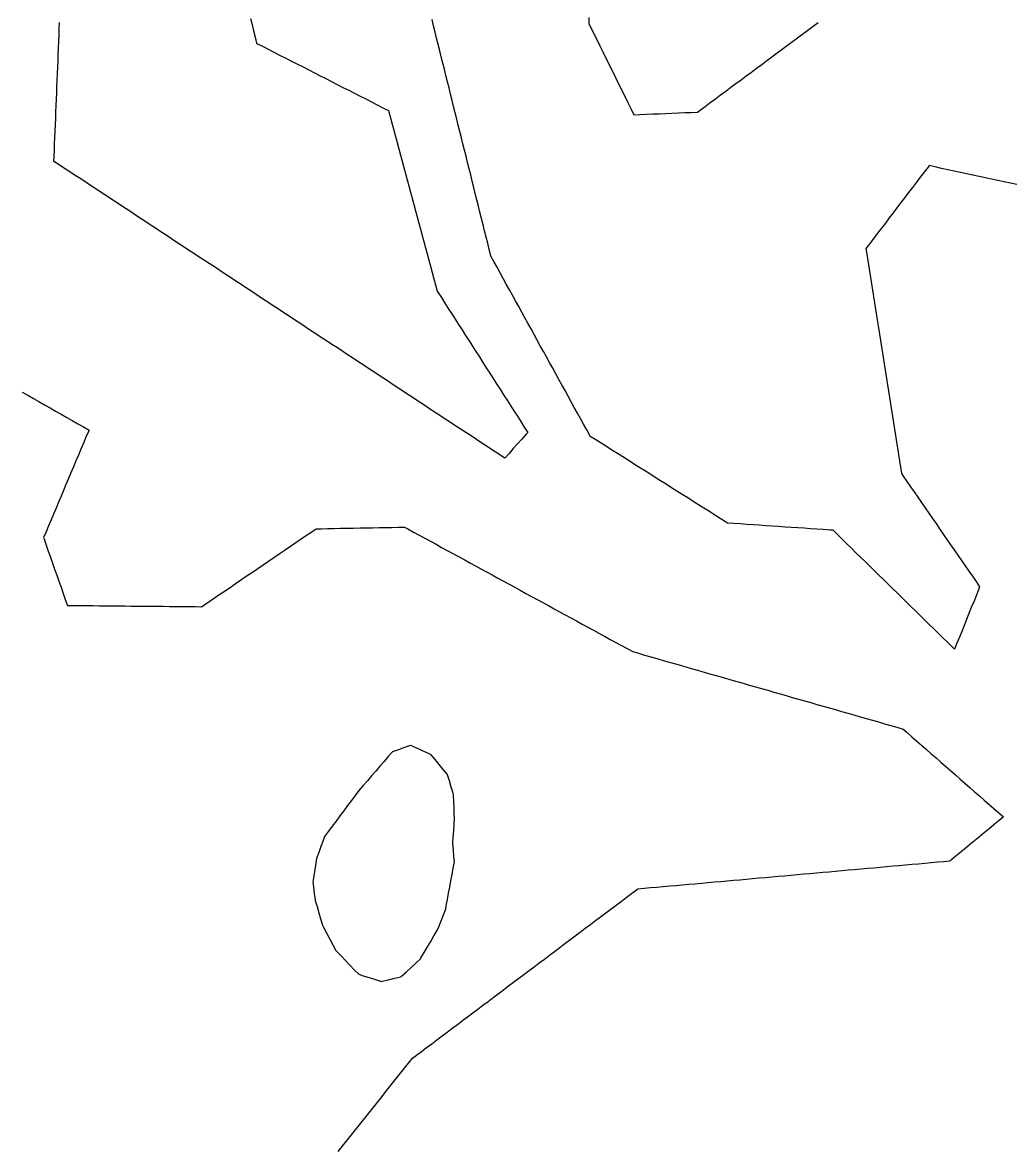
# Model space of a CAD drawing. Header units: millimetres. Extents: x 230 to 3347, y 514 to 5196.
# Drawn here: x 726.5 to 881.3, y 1806.6 to 1982.7 of the extents above; entities that cross this region are included whole.
import ezdxf

# ---------------------------------------------------------------- set-up
doc = ezdxf.new("R2010")
doc.units = ezdxf.units.MM
for name, color, linetype in [('ALL_ISLANDS', 7, 'Continuous'), ('OUTLINE_ISLAND_01', 7, 'Continuous'), ('OUTLINE_ISLAND_20', 7, 'Continuous')]:
    doc.layers.add(name, color=color, linetype=linetype)

msp = doc.modelspace()

# ---------------------------------------------------------------- linework, layer by layer
at = {"layer": 'ALL_ISLANDS'}
for points in [[(762.1201, 1983.3761), (762.3531, 1982.4037), (762.5862, 1981.4312), (762.8193, 1980.4588), (763.0524, 1979.4863), (763.1936, 1979.4143), (764.0844, 1978.9599), (764.9752, 1978.5054), (765.866, 1978.051), (766.7568, 1977.5966), (767.6476, 1977.1422), (768.5384, 1976.6878), (769.4292, 1976.2334), (770.32, 1975.7789), (771.2107, 1975.3245), (772.1015, 1974.8701), (772.9923, 1974.4157), (773.8831, 1973.9613), (774.7739, 1973.5069), (775.6647, 1973.0524), (776.5555, 1972.598), (777.4463, 1972.1436), (778.3371, 1971.6892), (779.2279, 1971.2348), (780.1186, 1970.7804), (781.0094, 1970.3259), (781.9002, 1969.8715), (782.791, 1969.4171), (783.6818, 1968.9627), (783.7285, 1968.7892), (783.9884, 1967.8236), (784.2483, 1966.8579), (784.5082, 1965.8923), (784.7681, 1964.9266), (785.0279, 1963.961), (785.2878, 1962.9954), (785.5477, 1962.0297), (785.8076, 1961.0641), (786.0675, 1960.0984), (786.3274, 1959.1328), (786.5873, 1958.1672), (786.8472, 1957.2015), (787.107, 1956.2359), (787.3669, 1955.2703), (787.6268, 1954.3046), (787.8867, 1953.339), (788.1466, 1952.3733), (788.4065, 1951.4077), (788.6664, 1950.4421), (788.9263, 1949.4764), (789.1861, 1948.5108), (789.446, 1947.5451), (789.7059, 1946.5795), (789.9658, 1945.6139), (790.2257, 1944.6482), (790.4856, 1943.6826), (790.7455, 1942.7169), (791.0054, 1941.7513), (791.2652, 1940.7857), (791.3855, 1940.598), (791.9252, 1939.7562), (792.4649, 1938.9143), (793.0046, 1938.0724), (793.5443, 1937.2306), (794.084, 1936.3887), (794.6237, 1935.5469), (795.1634, 1934.705), (795.703, 1933.8631), (796.2427, 1933.0213), (796.7824, 1932.1794), (797.3221, 1931.3375), (797.8618, 1930.4957), (798.4015, 1929.6538), (798.9412, 1928.8119), (799.4809, 1927.9701), (800.0206, 1927.1282), (800.5602, 1926.2863), (801.0999, 1925.4445), (801.6396, 1924.6026), (802.1793, 1923.7608), (802.719, 1922.9189), (803.2587, 1922.077), (803.7984, 1921.2352), (804.3381, 1920.3933), (804.8778, 1919.5514), (805.4174, 1918.7096), (805.1556, 1918.4153), (804.491, 1917.6681), (803.8263, 1916.921), (803.1617, 1916.1738), (802.497, 1915.4267), (801.8323, 1914.6795), (801.5688, 1914.853), (800.7336, 1915.4029), (799.8983, 1915.9527), (799.0631, 1916.5026), (798.2278, 1917.0524), (797.3926, 1917.6023), (796.5573, 1918.1521), (795.722, 1918.702), (794.8868, 1919.2519), (794.0515, 1919.8017), (793.2163, 1920.3516), (792.381, 1920.9014), (791.5457, 1921.4513), (790.7105, 1922.0011), (789.8752, 1922.551), (789.04, 1923.1009), (788.2047, 1923.6507), (787.3694, 1924.2006), (786.5342, 1924.7504), (785.6989, 1925.3003), (784.8637, 1925.8501), (784.0284, 1926.4), (783.1931, 1926.9499), (782.3579, 1927.4997), (781.5226, 1928.0496), (780.6874, 1928.5994), (779.8521, 1929.1493), (779.0169, 1929.6991), (778.1816, 1930.249), (777.3463, 1930.7988), (776.5111, 1931.3487), (775.6758, 1931.8986), (774.8406, 1932.4484), (774.0053, 1932.9983), (773.17, 1933.5481), (772.3348, 1934.098), (771.4995, 1934.6478), (770.6643, 1935.1977), (769.829, 1935.7476), (768.9937, 1936.2974), (768.1585, 1936.8473), (767.3232, 1937.3971), (766.488, 1937.947), (765.6527, 1938.4968), (764.8175, 1939.0467), (763.9822, 1939.5966), (763.1469, 1940.1464), (762.3117, 1940.6963), (761.4764, 1941.2461), (760.6412, 1941.796), (759.8059, 1942.3458), (758.9706, 1942.8957), (758.1354, 1943.4456), (757.3001, 1943.9954), (756.4649, 1944.5453), (755.6296, 1945.0951), (754.7943, 1945.645), (753.9591, 1946.1948), (753.1238, 1946.7447), (752.2886, 1947.2946), (751.4533, 1947.8444), (750.6181, 1948.3943), (749.7828, 1948.9441), (748.9475, 1949.494), (748.1123, 1950.0438), (747.277, 1950.5937), (746.4418, 1951.1436), (745.6065, 1951.6934), (744.7712, 1952.2433), (743.936, 1952.7931), (743.1007, 1953.343), (742.2655, 1953.8928), (741.4302, 1954.4427), (740.5949, 1954.9926), (739.7597, 1955.5424), (738.9244, 1956.0923), (738.0892, 1956.6421), (737.2539, 1957.192), (736.4187, 1957.7418), (735.5834, 1958.2917), (734.7481, 1958.8415), (733.9129, 1959.3914), (733.0776, 1959.9413), (732.2424, 1960.4911), (731.4071, 1961.041), (731.4361, 1961.7524), (731.4767, 1962.7515), (731.5174, 1963.7507), (731.558, 1964.7499), (731.5987, 1965.7491), (731.6394, 1966.7482), (731.68, 1967.7474), (731.7207, 1968.7466), (731.7614, 1969.7458), (731.802, 1970.7449), (731.8427, 1971.7441), (731.8834, 1972.7433), (731.924, 1973.7425), (731.9647, 1974.7416), (732.0054, 1975.7408), (732.046, 1976.74), (732.0867, 1977.7391), (732.1274, 1978.7383), (732.168, 1979.7375), (732.2087, 1980.7367), (732.2494, 1981.7358), (732.29, 1982.735)], [(814.9759, 1983.5154), (814.9819, 1982.5155), (815.3578, 1981.7555), (815.8012, 1980.8592), (816.2447, 1979.9629), (816.6881, 1979.0666), (817.1315, 1978.1703), (817.5749, 1977.274), (818.0184, 1976.3777), (818.4618, 1975.4814), (818.9052, 1974.5851), (819.3487, 1973.6888), (819.7921, 1972.7925), (820.2355, 1971.8961), (820.679, 1970.9998), (821.1224, 1970.1035), (821.5658, 1969.2072), (822.0092, 1968.3109), (822.9448, 1968.351), (823.9439, 1968.3937), (824.943, 1968.4365), (825.9421, 1968.4793), (826.9412, 1968.522), (827.9403, 1968.5648), (828.9393, 1968.6076), (829.9384, 1968.6504), (830.9375, 1968.6931), (831.9366, 1968.7359), (832.3256, 1969.0249), (833.1283, 1969.6214), (833.9309, 1970.2178), (834.7336, 1970.8142), (835.5363, 1971.4106), (836.3389, 1972.0071), (837.1416, 1972.6035), (837.9443, 1973.1999), (838.747, 1973.7963), (839.5496, 1974.3928), (840.3523, 1974.9892), (841.155, 1975.5856), (841.9576, 1976.182), (842.7603, 1976.7785), (843.563, 1977.3749), (844.3656, 1977.9713), (845.1683, 1978.5677), (845.971, 1979.1642), (846.7737, 1979.7606), (847.5763, 1980.357), (848.379, 1980.9534), (849.1817, 1981.5499), (849.9843, 1982.1463), (850.787, 1982.7427)], [(881.7872, 1957.4132), (880.8098, 1957.6246), (879.8324, 1957.836), (878.8551, 1958.0474), (877.8777, 1958.2589), (876.9003, 1958.4703), (875.9229, 1958.6817), (874.9455, 1958.8931), (873.9681, 1959.1045), (872.9907, 1959.3159), (872.0133, 1959.5273), (871.0359, 1959.7387), (870.0585, 1959.9501), (869.0811, 1960.1615), (868.1037, 1960.3729), (867.9408, 1960.1592), (867.3347, 1959.3637), (866.7287, 1958.5683), (866.1226, 1957.7729), (865.5165, 1956.9775), (864.9105, 1956.1821), (864.3044, 1955.3867), (863.6983, 1954.5913), (863.0923, 1953.7959), (862.4862, 1953.0004), (861.8801, 1952.205), (861.2741, 1951.4096), (860.668, 1950.6142), (860.0619, 1949.8188), (859.4559, 1949.0234), (858.8498, 1948.228), (858.2437, 1947.4325), (858.3324, 1946.8702), (858.4882, 1945.8824), (858.644, 1944.8946), (858.7999, 1943.9068), (858.9557, 1942.919), (859.1115, 1941.9312), (859.2673, 1940.9434), (859.4231, 1939.9556), (859.5789, 1938.9679), (859.7347, 1937.9801), (859.8905, 1936.9923), (860.0463, 1936.0045), (860.2021, 1935.0167), (860.3579, 1934.0289), (860.5138, 1933.0411), (860.6696, 1932.0533), (860.8254, 1931.0656), (860.9812, 1930.0778), (861.137, 1929.09), (861.2928, 1928.1022), (861.4486, 1927.1144), (861.6044, 1926.1266), (861.7602, 1925.1388), (861.916, 1924.151), (862.0718, 1923.1633), (862.2277, 1922.1755), (862.3835, 1921.1877), (862.5393, 1920.1999), (862.6951, 1919.2121), (862.8509, 1918.2243), (863.0067, 1917.2365), (863.1625, 1916.2488), (863.3183, 1915.261), (863.4741, 1914.2732), (863.6299, 1913.2854), (863.7857, 1912.2976), (864.0772, 1911.8754), (864.6452, 1911.0524), (865.2133, 1910.2294), (865.7813, 1909.4064), (866.3494, 1908.5834), (866.9174, 1907.7605), (867.4855, 1906.9375), (868.0536, 1906.1145), (868.6216, 1905.2915), (869.1897, 1904.4685), (869.7577, 1903.6455), (870.3258, 1902.8225), (870.8938, 1901.9995), (871.4619, 1901.1765), (872.03, 1900.3536), (872.598, 1899.5306), (873.1661, 1898.7076), (873.7341, 1897.8846), (874.3022, 1897.0616), (874.8702, 1896.2386), (875.4383, 1895.4156), (876.0064, 1894.5926), (875.8204, 1894.1302), (875.4475, 1893.2023), (875.0745, 1892.2745), (874.7015, 1891.3467), (874.3285, 1890.4188), (873.9555, 1889.491), (873.5825, 1888.5632), (873.2095, 1887.6353), (872.8365, 1886.7075), (872.4635, 1885.7797), (872.0905, 1884.8518), (871.6948, 1885.2391), (870.9801, 1885.9385), (870.2654, 1886.638), (869.5507, 1887.3374), (868.836, 1888.0368), (868.1213, 1888.7362), (867.4066, 1889.4357), (866.6919, 1890.1351), (865.9772, 1890.8345), (865.2625, 1891.534), (864.5478, 1892.2334), (863.8331, 1892.9328), (863.1184, 1893.6323), (862.4037, 1894.3317), (861.689, 1895.0311), (860.9743, 1895.7306), (860.2596, 1896.43), (859.5449, 1897.1294), (858.8302, 1897.8289), (858.1155, 1898.5283), (857.4008, 1899.2277), (856.6861, 1899.9272), (855.9714, 1900.6266), (855.2567, 1901.326), (854.542, 1902.0255), (853.8273, 1902.7249), (853.1126, 1903.4243), (852.5854, 1903.4603), (851.5877, 1903.5284), (850.59, 1903.5965), (849.5924, 1903.6646), (848.5947, 1903.7327), (847.597, 1903.8009), (846.5993, 1903.869), (845.6016, 1903.9371), (844.604, 1904.0052), (843.6063, 1904.0733), (842.6086, 1904.1414), (841.6109, 1904.2095), (840.6132, 1904.2776), (839.6156, 1904.3457), (838.6179, 1904.4138), (837.6202, 1904.4819), (836.6225, 1904.55), (836.3225, 1904.7395), (835.477, 1905.2735), (834.6316, 1905.8075), (833.7861, 1906.3415), (832.9406, 1906.8754), (832.0951, 1907.4094), (831.2496, 1907.9434), (830.4041, 1908.4774), (829.5586, 1909.0114), (828.7131, 1909.5454), (827.8676, 1910.0794), (827.0221, 1910.6134), (826.1766, 1911.1474), (825.3311, 1911.6813), (824.4857, 1912.2153), (823.6402, 1912.7493), (822.7947, 1913.2833), (821.9492, 1913.8173), (821.1037, 1914.3513), (820.2582, 1914.8853), (819.4127, 1915.4193), (818.5672, 1915.9533), (817.7217, 1916.4872), (816.8762, 1917.0212), (816.0307, 1917.5552), (815.1852, 1918.0892), (815.1058, 1918.2333), (814.6229, 1919.109), (814.14, 1919.9847), (813.6572, 1920.8604), (813.1743, 1921.7361), (812.6914, 1922.6118), (812.2085, 1923.4875), (811.7257, 1924.3632), (811.2428, 1925.2389), (810.7599, 1926.1146), (810.2771, 1926.9902), (809.7942, 1927.8659), (809.3113, 1928.7416), (808.8285, 1929.6173), (808.3456, 1930.493), (807.8627, 1931.3687), (807.3798, 1932.2444), (806.897, 1933.1201), (806.4141, 1933.9958), (805.9312, 1934.8715), (805.4484, 1935.7472), (804.9655, 1936.6229), (804.4826, 1937.4985), (803.9997, 1938.3742), (803.5169, 1939.2499), (803.034, 1940.1256), (802.5511, 1941.0013), (802.0683, 1941.877), (801.5854, 1942.7527), (801.1025, 1943.6284), (800.6196, 1944.5041), (800.1368, 1945.3798), (799.6539, 1946.2555), (799.6426, 1946.3011), (799.401, 1947.2715), (799.1594, 1948.2418), (798.9179, 1949.2122), (798.6763, 1950.1826), (798.4348, 1951.153), (798.1932, 1952.1234), (797.9516, 1953.0938), (797.7101, 1954.0642), (797.4685, 1955.0345), (797.227, 1956.0049), (796.9854, 1956.9753), (796.7439, 1957.9457), (796.5023, 1958.9161), (796.2607, 1959.8865), (796.0192, 1960.8569), (795.7776, 1961.8272), (795.5361, 1962.7976), (795.2945, 1963.768), (795.0529, 1964.7384), (794.8114, 1965.7088), (794.5698, 1966.6792), (794.3283, 1967.6496), (794.0867, 1968.62), (793.8452, 1969.5903), (793.6036, 1970.5607), (793.362, 1971.5311), (793.1205, 1972.5015), (792.8789, 1973.4719), (792.6374, 1974.4423), (792.3958, 1975.4127), (792.1542, 1976.383), (791.9127, 1977.3534), (791.6711, 1978.3238), (791.4296, 1979.2942), (791.188, 1980.2646), (790.9465, 1981.235), (790.7049, 1982.2054), (790.4633, 1983.1757)], [(726.4555, 1925.0161), (727.3246, 1924.5215), (728.1938, 1924.027), (729.0629, 1923.5324), (729.9321, 1923.0378), (730.8012, 1922.5433), (731.6703, 1922.0487), (732.5395, 1921.5541), (733.4086, 1921.0595), (734.2777, 1920.565), (735.1469, 1920.0704), (736.016, 1919.5758), (736.8852, 1919.0813), (736.7934, 1918.8641), (736.4042, 1917.9429), (736.015, 1917.0217), (735.6258, 1916.1006), (735.2366, 1915.1794), (734.8474, 1914.2583), (734.4583, 1913.3371), (734.0691, 1912.416), (733.6799, 1911.4948), (733.2907, 1910.5736), (732.9015, 1909.6525), (732.5123, 1908.7313), (732.1231, 1907.8102), (731.7339, 1906.889), (731.3448, 1905.9678), (730.9556, 1905.0467), (730.5664, 1904.1255), (730.1772, 1903.2044), (729.788, 1902.2832), (729.8629, 1902.0698), (730.1942, 1901.1263), (730.5255, 1900.1827), (730.8569, 1899.2392), (731.1882, 1898.2957), (731.5195, 1897.3522), (731.8508, 1896.4086), (732.1821, 1895.4651), (732.5134, 1894.5216), (732.8447, 1893.5781), (733.176, 1892.6345), (733.5073, 1891.691), (734.4747, 1891.682), (735.4747, 1891.6727), (736.4746, 1891.6634), (737.4746, 1891.6541), (738.4745, 1891.6448), (739.4745, 1891.6355), (740.4744, 1891.6262), (741.4744, 1891.6169), (742.4744, 1891.6076), (743.4743, 1891.5983), (744.4743, 1891.589), (745.4742, 1891.5797), (746.4742, 1891.5704), (747.4741, 1891.5611), (748.4741, 1891.5518), (749.4741, 1891.5425), (750.474, 1891.5332), (751.474, 1891.5239), (752.4739, 1891.5146), (753.4739, 1891.5053), (754.4738, 1891.496), (754.9895, 1891.8469), (755.8162, 1892.4095), (756.6429, 1892.9721), (757.4697, 1893.5347), (758.2964, 1894.0973), (759.1231, 1894.6599), (759.9499, 1895.2225), (760.7766, 1895.7851), (761.6033, 1896.3477), (762.43, 1896.9103), (763.2568, 1897.4729), (764.0835, 1898.0355), (764.9102, 1898.5981), (765.7369, 1899.1607), (766.5637, 1899.7233), (767.3904, 1900.2859), (768.2171, 1900.8485), (769.0439, 1901.4111), (769.8706, 1901.9737), (770.6973, 1902.5363), (771.524, 1903.0989), (772.3508, 1903.6615), (773.1861, 1903.6768), (774.1859, 1903.6951), (775.1857, 1903.7134), (776.1856, 1903.7317), (777.1854, 1903.75), (778.1852, 1903.7683), (779.1851, 1903.7866), (780.1849, 1903.8048), (781.1847, 1903.8231), (782.1846, 1903.8414), (783.1844, 1903.8597), (784.1842, 1903.878), (785.1841, 1903.8963), (786.1839, 1903.9146), (786.6998, 1903.633), (787.5775, 1903.154), (788.4553, 1902.6749), (789.3331, 1902.1958), (790.2108, 1901.7167), (791.0886, 1901.2376), (791.9664, 1900.7586), (792.8442, 1900.2795), (793.7219, 1899.8004), (794.5997, 1899.3213), (795.4775, 1898.8422), (796.3552, 1898.3632), (797.233, 1897.8841), (798.1108, 1897.405), (798.9886, 1896.9259), (799.8663, 1896.4468), (800.7441, 1895.9678), (801.6219, 1895.4887), (802.4996, 1895.0096), (803.3774, 1894.5305), (804.2552, 1894.0514), (805.133, 1893.5724), (806.0107, 1893.0933), (806.8885, 1892.6142), (807.7663, 1892.1351), (808.644, 1891.656), (809.5218, 1891.177), (810.3996, 1890.6979), (811.2774, 1890.2188), (812.1551, 1889.7397), (813.0329, 1889.2606), (813.9107, 1888.7816), (814.7884, 1888.3025), (815.6662, 1887.8234), (816.544, 1887.3443), (817.4218, 1886.8653), (818.2995, 1886.3862), (819.1773, 1885.9071), (820.0551, 1885.428), (820.9328, 1884.9489), (821.8106, 1884.4699), (822.7075, 1884.2133), (823.669, 1883.9382), (824.6304, 1883.6632), (825.5918, 1883.3881), (826.5533, 1883.1131), (827.5147, 1882.8381), (828.4761, 1882.563), (829.4376, 1882.288), (830.399, 1882.0129), (831.3604, 1881.7379), (832.3219, 1881.4629), (833.2833, 1881.1878), (834.2447, 1880.9128), (835.2062, 1880.6377), (836.1676, 1880.3627), (837.129, 1880.0877), (838.0905, 1879.8126), (839.0519, 1879.5376), (840.0133, 1879.2625), (840.9748, 1878.9875), (841.9362, 1878.7124), (842.8976, 1878.4374), (843.8591, 1878.1624), (844.8205, 1877.8873), (845.7819, 1877.6123), (846.7434, 1877.3372), (847.7048, 1877.0622), (848.6662, 1876.7872), (849.6277, 1876.5121), (850.5891, 1876.2371), (851.5505, 1875.962), (852.512, 1875.687), (853.4734, 1875.412), (854.4348, 1875.1369), (855.3963, 1874.8619), (856.3577, 1874.5868), (857.3191, 1874.3118), (858.2805, 1874.0368), (859.242, 1873.7617), (860.2034, 1873.4867), (861.1648, 1873.2116), (862.1263, 1872.9366), (863.0877, 1872.6615), (864.0491, 1872.3865), (864.6852, 1871.8292), (865.4374, 1871.1703), (866.1895, 1870.5113), (866.9417, 1869.8523), (867.6938, 1869.1933), (868.446, 1868.5343), (869.1982, 1867.8753), (869.9503, 1867.2164), (870.7025, 1866.5574), (871.4546, 1865.8984), (872.2068, 1865.2394), (872.9589, 1864.5804), (873.7111, 1863.9214), (874.4633, 1863.2625), (875.2154, 1862.6035), (875.9676, 1861.9445), (876.7197, 1861.2855), (877.4719, 1860.6265), (878.2241, 1859.9676), (878.9762, 1859.3086), (879.7284, 1858.6496), (879.0484, 1858.0908), (878.2759, 1857.4559), (877.5033, 1856.821), (876.7307, 1856.1861), (875.9581, 1855.5512), (875.1855, 1854.9162), (874.4129, 1854.2813), (873.6404, 1853.6464), (872.8678, 1853.0115), (872.0952, 1852.3766), (871.3226, 1851.7417), (870.4174, 1851.6607), (869.4213, 1851.5715), (868.4253, 1851.4824), (867.4293, 1851.3933), (866.4333, 1851.3042), (865.4373, 1851.2151), (864.4412, 1851.1259), (863.4452, 1851.0368), (862.4492, 1850.9477), (861.4532, 1850.8586), (860.4572, 1850.7695), (859.4611, 1850.6803), (858.4651, 1850.5912), (857.4691, 1850.5021), (856.4731, 1850.413), (855.4771, 1850.3239), (854.481, 1850.2347), (853.485, 1850.1456), (852.489, 1850.0565), (851.493, 1849.9674), (850.4969, 1849.8782), (849.5009, 1849.7891), (848.5049, 1849.7), (847.5089, 1849.6109), (846.5129, 1849.5218), (845.5168, 1849.4326), (844.5208, 1849.3435), (843.5248, 1849.2544), (842.5288, 1849.1653), (841.5328, 1849.0762), (840.5367, 1848.987), (839.5407, 1848.8979), (838.5447, 1848.8088), (837.5487, 1848.7197), (836.5527, 1848.6305), (835.5566, 1848.5414), (834.5606, 1848.4523), (833.5646, 1848.3632), (832.5686, 1848.2741), (831.5726, 1848.1849), (830.5765, 1848.0958), (829.5805, 1848.0067), (828.5845, 1847.9176), (827.5885, 1847.8285), (826.5924, 1847.7393), (825.5964, 1847.6502), (824.6004, 1847.5611), (823.6044, 1847.472), (822.6084, 1847.3829), (822.402, 1847.2277), (821.6026, 1846.6269), (820.8032, 1846.0261), (820.0038, 1845.4252), (819.2045, 1844.8244), (818.4051, 1844.2236), (817.6057, 1843.6228), (816.8063, 1843.0219), (816.0069, 1842.4211), (815.2076, 1841.8203), (814.4082, 1841.2195), (813.6088, 1840.6186), (812.8094, 1840.0178), (812.01, 1839.417), (811.2107, 1838.8162), (810.4113, 1838.2153), (809.6119, 1837.6145), (808.8125, 1837.0137), (808.0131, 1836.4129), (807.2138, 1835.812), (806.4144, 1835.2112), (805.615, 1834.6104), (804.8156, 1834.0096), (804.0162, 1833.4087), (803.2169, 1832.8079), (802.4175, 1832.2071), (801.6181, 1831.6063), (800.8187, 1831.0054), (800.0193, 1830.4046), (799.22, 1829.8038), (798.4206, 1829.2029), (797.6212, 1828.6021), (796.8218, 1828.0013), (796.0224, 1827.4005), (795.2231, 1826.7996), (794.4237, 1826.1988), (793.6243, 1825.598), (792.8249, 1824.9972), (792.0255, 1824.3963), (791.2262, 1823.7955), (790.4268, 1823.1947), (789.6274, 1822.5939), (788.828, 1821.993), (788.0286, 1821.3922), (787.2293, 1820.7914), (786.9684, 1820.4647), (786.3443, 1819.6834), (785.7202, 1818.902), (785.0961, 1818.1207), (784.472, 1817.3393), (783.8479, 1816.558), (783.2238, 1815.7766), (782.5997, 1814.9953), (781.9756, 1814.2139), (781.3515, 1813.4326), (780.7274, 1812.6513), (780.1033, 1811.8699), (779.4792, 1811.0886), (778.8551, 1810.3072), (778.231, 1809.5259), (777.6069, 1808.7445), (776.9828, 1807.9632), (776.3587, 1807.1818), (775.7346, 1806.4005)]]:
    msp.add_lwpolyline(points, dxfattribs=at)
msp.add_lwpolyline([(787.1, 1869.8245), (786.157, 1869.4917), (785.214, 1869.1589), (784.271, 1868.826), (783.6356, 1868.0907), (782.9817, 1867.334), (782.3279, 1866.5774), (781.674, 1865.8208), (781.0202, 1865.0641), (780.3664, 1864.3075), (779.7125, 1863.5509), (779.0587, 1862.7942), (778.4779, 1862.0202), (777.8777, 1861.2204), (777.2775, 1860.4205), (776.6773, 1859.6207), (776.0771, 1858.8208), (775.4769, 1858.021), (774.8767, 1857.2211), (774.2765, 1856.4212), (773.6763, 1855.6214), (773.4401, 1854.9655), (773.1013, 1854.0246), (772.7625, 1853.0838), (772.4236, 1852.1429), (772.3149, 1851.4609), (772.1575, 1850.4734), (772, 1849.4859), (771.8426, 1848.4983), (771.9477, 1847.681), (772.0754, 1846.6892), (772.203, 1845.6974), (772.2289, 1845.6086), (772.5089, 1844.6486), (772.789, 1843.6886), (773.069, 1842.7287), (773.3491, 1841.7687), (773.5745, 1841.3445), (774.0439, 1840.4615), (774.5132, 1839.5784), (774.9825, 1838.6954), (775.4519, 1837.8124), (775.5623, 1837.6967), (776.2527, 1836.9733), (776.9431, 1836.2499), (777.6335, 1835.5264), (778.3239, 1834.803), (779.0143, 1834.0796), (779.7043, 1833.8633), (780.6585, 1833.5642), (781.6127, 1833.2651), (782.5669, 1832.966), (782.6857, 1832.9941), (783.6589, 1833.2243), (784.632, 1833.4544), (785.6052, 1833.6846), (785.7187, 1833.7891), (786.4544, 1834.4664), (787.1902, 1835.1436), (787.9259, 1835.8209), (788.6617, 1836.4981), (788.7401, 1836.6315), (789.2469, 1837.4935), (789.7538, 1838.3556), (790.2606, 1839.2176), (790.7674, 1840.0796), (791.2743, 1840.9417), (791.5036, 1841.517), (791.8738, 1842.4459), (792.2441, 1843.3749), (792.6143, 1844.3038), (792.6982, 1844.7651), (792.8771, 1845.7489), (793.056, 1846.7328), (793.2349, 1847.7167), (793.4138, 1848.7005), (793.5926, 1849.6844), (793.7715, 1850.6683), (793.9504, 1851.6521), (793.8866, 1852.4466), (793.8064, 1853.4434), (793.7263, 1854.4402), (793.7297, 1854.4981), (793.7879, 1855.4964), (793.8461, 1856.4947), (793.9043, 1857.493), (793.9625, 1858.4913), (793.9429, 1859.0751), (793.9093, 1860.0745), (793.8757, 1861.0739), (793.8421, 1862.0734), (793.7562, 1862.3641), (793.4726, 1863.3231), (793.1891, 1864.282), (792.9056, 1865.241), (792.8586, 1865.298), (792.2222, 1866.0693), (791.5858, 1866.8407), (790.9494, 1867.612), (790.313, 1868.3834), (789.9131, 1868.5628), (789.0007, 1868.972), (788.0882, 1869.3813), (787.1758, 1869.7905)], close=True, dxfattribs=at)
at = {"layer": 'OUTLINE_ISLAND_01'}
for points in [[(762.1201, 1983.3761), (762.3531, 1982.4037), (762.5862, 1981.4312), (762.8193, 1980.4588), (763.0524, 1979.4863), (763.1936, 1979.4143), (764.0844, 1978.9599), (764.9752, 1978.5054), (765.866, 1978.051), (766.7568, 1977.5966), (767.6476, 1977.1422), (768.5384, 1976.6878), (769.4292, 1976.2334), (770.32, 1975.7789), (771.2107, 1975.3245), (772.1015, 1974.8701), (772.9923, 1974.4157), (773.8831, 1973.9613), (774.7739, 1973.5069), (775.6647, 1973.0524), (776.5555, 1972.598), (777.4463, 1972.1436), (778.3371, 1971.6892), (779.2279, 1971.2348), (780.1186, 1970.7804), (781.0094, 1970.3259), (781.9002, 1969.8715), (782.791, 1969.4171), (783.6818, 1968.9627), (783.7285, 1968.7892), (783.9884, 1967.8236), (784.2483, 1966.8579), (784.5082, 1965.8923), (784.7681, 1964.9266), (785.0279, 1963.961), (785.2878, 1962.9954), (785.5477, 1962.0297), (785.8076, 1961.0641), (786.0675, 1960.0984), (786.3274, 1959.1328), (786.5873, 1958.1672), (786.8472, 1957.2015), (787.107, 1956.2359), (787.3669, 1955.2703), (787.6268, 1954.3046), (787.8867, 1953.339), (788.1466, 1952.3733), (788.4065, 1951.4077), (788.6664, 1950.4421), (788.9263, 1949.4764), (789.1861, 1948.5108), (789.446, 1947.5451), (789.7059, 1946.5795), (789.9658, 1945.6139), (790.2257, 1944.6482), (790.4856, 1943.6826), (790.7455, 1942.7169), (791.0054, 1941.7513), (791.2652, 1940.7857), (791.3855, 1940.598), (791.9252, 1939.7562), (792.4649, 1938.9143), (793.0046, 1938.0724), (793.5443, 1937.2306), (794.084, 1936.3887), (794.6237, 1935.5469), (795.1634, 1934.705), (795.703, 1933.8631), (796.2427, 1933.0213), (796.7824, 1932.1794), (797.3221, 1931.3375), (797.8618, 1930.4957), (798.4015, 1929.6538), (798.9412, 1928.8119), (799.4809, 1927.9701), (800.0206, 1927.1282), (800.5602, 1926.2863), (801.0999, 1925.4445), (801.6396, 1924.6026), (802.1793, 1923.7608), (802.719, 1922.9189), (803.2587, 1922.077), (803.7984, 1921.2352), (804.3381, 1920.3933), (804.8778, 1919.5514), (805.4174, 1918.7096), (805.1556, 1918.4153), (804.491, 1917.6681), (803.8263, 1916.921), (803.1617, 1916.1738), (802.497, 1915.4267), (801.8323, 1914.6795), (801.5688, 1914.853), (800.7336, 1915.4029), (799.8983, 1915.9527), (799.0631, 1916.5026), (798.2278, 1917.0524), (797.3926, 1917.6023), (796.5573, 1918.1521), (795.722, 1918.702), (794.8868, 1919.2519), (794.0515, 1919.8017), (793.2163, 1920.3516), (792.381, 1920.9014), (791.5457, 1921.4513), (790.7105, 1922.0011), (789.8752, 1922.551), (789.04, 1923.1009), (788.2047, 1923.6507), (787.3694, 1924.2006), (786.5342, 1924.7504), (785.6989, 1925.3003), (784.8637, 1925.8501), (784.0284, 1926.4), (783.1931, 1926.9499), (782.3579, 1927.4997), (781.5226, 1928.0496), (780.6874, 1928.5994), (779.8521, 1929.1493), (779.0169, 1929.6991), (778.1816, 1930.249), (777.3463, 1930.7988), (776.5111, 1931.3487), (775.6758, 1931.8986), (774.8406, 1932.4484), (774.0053, 1932.9983), (773.17, 1933.5481), (772.3348, 1934.098), (771.4995, 1934.6478), (770.6643, 1935.1977), (769.829, 1935.7476), (768.9937, 1936.2974), (768.1585, 1936.8473), (767.3232, 1937.3971), (766.488, 1937.947), (765.6527, 1938.4968), (764.8175, 1939.0467), (763.9822, 1939.5966), (763.1469, 1940.1464), (762.3117, 1940.6963), (761.4764, 1941.2461), (760.6412, 1941.796), (759.8059, 1942.3458), (758.9706, 1942.8957), (758.1354, 1943.4456), (757.3001, 1943.9954), (756.4649, 1944.5453), (755.6296, 1945.0951), (754.7943, 1945.645), (753.9591, 1946.1948), (753.1238, 1946.7447), (752.2886, 1947.2946), (751.4533, 1947.8444), (750.6181, 1948.3943), (749.7828, 1948.9441), (748.9475, 1949.494), (748.1123, 1950.0438), (747.277, 1950.5937), (746.4418, 1951.1436), (745.6065, 1951.6934), (744.7712, 1952.2433), (743.936, 1952.7931), (743.1007, 1953.343), (742.2655, 1953.8928), (741.4302, 1954.4427), (740.5949, 1954.9926), (739.7597, 1955.5424), (738.9244, 1956.0923), (738.0892, 1956.6421), (737.2539, 1957.192), (736.4187, 1957.7418), (735.5834, 1958.2917), (734.7481, 1958.8415), (733.9129, 1959.3914), (733.0776, 1959.9413), (732.2424, 1960.4911), (731.4071, 1961.041), (731.4361, 1961.7524), (731.4767, 1962.7515), (731.5174, 1963.7507), (731.558, 1964.7499), (731.5987, 1965.7491), (731.6394, 1966.7482), (731.68, 1967.7474), (731.7207, 1968.7466), (731.7614, 1969.7458), (731.802, 1970.7449), (731.8427, 1971.7441), (731.8834, 1972.7433), (731.924, 1973.7425), (731.9647, 1974.7416), (732.0054, 1975.7408), (732.046, 1976.74), (732.0867, 1977.7391), (732.1274, 1978.7383), (732.168, 1979.7375), (732.2087, 1980.7367), (732.2494, 1981.7358), (732.29, 1982.735)], [(814.9759, 1983.5154), (814.9819, 1982.5155), (815.3578, 1981.7555), (815.8012, 1980.8592), (816.2447, 1979.9629), (816.6881, 1979.0666), (817.1315, 1978.1703), (817.5749, 1977.274), (818.0184, 1976.3777), (818.4618, 1975.4814), (818.9052, 1974.5851), (819.3487, 1973.6888), (819.7921, 1972.7925), (820.2355, 1971.8961), (820.679, 1970.9998), (821.1224, 1970.1035), (821.5658, 1969.2072), (822.0092, 1968.3109), (822.9448, 1968.351), (823.9439, 1968.3937), (824.943, 1968.4365), (825.9421, 1968.4793), (826.9412, 1968.522), (827.9403, 1968.5648), (828.9393, 1968.6076), (829.9384, 1968.6504), (830.9375, 1968.6931), (831.9366, 1968.7359), (832.3256, 1969.0249), (833.1283, 1969.6214), (833.9309, 1970.2178), (834.7336, 1970.8142), (835.5363, 1971.4106), (836.3389, 1972.0071), (837.1416, 1972.6035), (837.9443, 1973.1999), (838.747, 1973.7963), (839.5496, 1974.3928), (840.3523, 1974.9892), (841.155, 1975.5856), (841.9576, 1976.182), (842.7603, 1976.7785), (843.563, 1977.3749), (844.3656, 1977.9713), (845.1683, 1978.5677), (845.971, 1979.1642), (846.7737, 1979.7606), (847.5763, 1980.357), (848.379, 1980.9534), (849.1817, 1981.5499), (849.9843, 1982.1463), (850.787, 1982.7427)], [(881.7872, 1957.4132), (880.8098, 1957.6246), (879.8324, 1957.836), (878.8551, 1958.0474), (877.8777, 1958.2589), (876.9003, 1958.4703), (875.9229, 1958.6817), (874.9455, 1958.8931), (873.9681, 1959.1045), (872.9907, 1959.3159), (872.0133, 1959.5273), (871.0359, 1959.7387), (870.0585, 1959.9501), (869.0811, 1960.1615), (868.1037, 1960.3729), (867.9408, 1960.1592), (867.3347, 1959.3637), (866.7287, 1958.5683), (866.1226, 1957.7729), (865.5165, 1956.9775), (864.9105, 1956.1821), (864.3044, 1955.3867), (863.6983, 1954.5913), (863.0923, 1953.7959), (862.4862, 1953.0004), (861.8801, 1952.205), (861.2741, 1951.4096), (860.668, 1950.6142), (860.0619, 1949.8188), (859.4559, 1949.0234), (858.8498, 1948.228), (858.2437, 1947.4325), (858.3324, 1946.8702), (858.4882, 1945.8824), (858.644, 1944.8946), (858.7999, 1943.9068), (858.9557, 1942.919), (859.1115, 1941.9312), (859.2673, 1940.9434), (859.4231, 1939.9556), (859.5789, 1938.9679), (859.7347, 1937.9801), (859.8905, 1936.9923), (860.0463, 1936.0045), (860.2021, 1935.0167), (860.3579, 1934.0289), (860.5138, 1933.0411), (860.6696, 1932.0533), (860.8254, 1931.0656), (860.9812, 1930.0778), (861.137, 1929.09), (861.2928, 1928.1022), (861.4486, 1927.1144), (861.6044, 1926.1266), (861.7602, 1925.1388), (861.916, 1924.151), (862.0718, 1923.1633), (862.2277, 1922.1755), (862.3835, 1921.1877), (862.5393, 1920.1999), (862.6951, 1919.2121), (862.8509, 1918.2243), (863.0067, 1917.2365), (863.1625, 1916.2488), (863.3183, 1915.261), (863.4741, 1914.2732), (863.6299, 1913.2854), (863.7857, 1912.2976), (864.0772, 1911.8754), (864.6452, 1911.0524), (865.2133, 1910.2294), (865.7813, 1909.4064), (866.3494, 1908.5834), (866.9174, 1907.7605), (867.4855, 1906.9375), (868.0536, 1906.1145), (868.6216, 1905.2915), (869.1897, 1904.4685), (869.7577, 1903.6455), (870.3258, 1902.8225), (870.8938, 1901.9995), (871.4619, 1901.1765), (872.03, 1900.3536), (872.598, 1899.5306), (873.1661, 1898.7076), (873.7341, 1897.8846), (874.3022, 1897.0616), (874.8702, 1896.2386), (875.4383, 1895.4156), (876.0064, 1894.5926), (875.8204, 1894.1302), (875.4475, 1893.2023), (875.0745, 1892.2745), (874.7015, 1891.3467), (874.3285, 1890.4188), (873.9555, 1889.491), (873.5825, 1888.5632), (873.2095, 1887.6353), (872.8365, 1886.7075), (872.4635, 1885.7797), (872.0905, 1884.8518), (871.6948, 1885.2391), (870.9801, 1885.9385), (870.2654, 1886.638), (869.5507, 1887.3374), (868.836, 1888.0368), (868.1213, 1888.7362), (867.4066, 1889.4357), (866.6919, 1890.1351), (865.9772, 1890.8345), (865.2625, 1891.534), (864.5478, 1892.2334), (863.8331, 1892.9328), (863.1184, 1893.6323), (862.4037, 1894.3317), (861.689, 1895.0311), (860.9743, 1895.7306), (860.2596, 1896.43), (859.5449, 1897.1294), (858.8302, 1897.8289), (858.1155, 1898.5283), (857.4008, 1899.2277), (856.6861, 1899.9272), (855.9714, 1900.6266), (855.2567, 1901.326), (854.542, 1902.0255), (853.8273, 1902.7249), (853.1126, 1903.4243), (852.5854, 1903.4603), (851.5877, 1903.5284), (850.59, 1903.5965), (849.5924, 1903.6646), (848.5947, 1903.7327), (847.597, 1903.8009), (846.5993, 1903.869), (845.6016, 1903.9371), (844.604, 1904.0052), (843.6063, 1904.0733), (842.6086, 1904.1414), (841.6109, 1904.2095), (840.6132, 1904.2776), (839.6156, 1904.3457), (838.6179, 1904.4138), (837.6202, 1904.4819), (836.6225, 1904.55), (836.3225, 1904.7395), (835.477, 1905.2735), (834.6316, 1905.8075), (833.7861, 1906.3415), (832.9406, 1906.8754), (832.0951, 1907.4094), (831.2496, 1907.9434), (830.4041, 1908.4774), (829.5586, 1909.0114), (828.7131, 1909.5454), (827.8676, 1910.0794), (827.0221, 1910.6134), (826.1766, 1911.1474), (825.3311, 1911.6813), (824.4857, 1912.2153), (823.6402, 1912.7493), (822.7947, 1913.2833), (821.9492, 1913.8173), (821.1037, 1914.3513), (820.2582, 1914.8853), (819.4127, 1915.4193), (818.5672, 1915.9533), (817.7217, 1916.4872), (816.8762, 1917.0212), (816.0307, 1917.5552), (815.1852, 1918.0892), (815.1058, 1918.2333), (814.6229, 1919.109), (814.14, 1919.9847), (813.6572, 1920.8604), (813.1743, 1921.7361), (812.6914, 1922.6118), (812.2085, 1923.4875), (811.7257, 1924.3632), (811.2428, 1925.2389), (810.7599, 1926.1146), (810.2771, 1926.9902), (809.7942, 1927.8659), (809.3113, 1928.7416), (808.8285, 1929.6173), (808.3456, 1930.493), (807.8627, 1931.3687), (807.3798, 1932.2444), (806.897, 1933.1201), (806.4141, 1933.9958), (805.9312, 1934.8715), (805.4484, 1935.7472), (804.9655, 1936.6229), (804.4826, 1937.4985), (803.9997, 1938.3742), (803.5169, 1939.2499), (803.034, 1940.1256), (802.5511, 1941.0013), (802.0683, 1941.877), (801.5854, 1942.7527), (801.1025, 1943.6284), (800.6196, 1944.5041), (800.1368, 1945.3798), (799.6539, 1946.2555), (799.6426, 1946.3011), (799.401, 1947.2715), (799.1594, 1948.2418), (798.9179, 1949.2122), (798.6763, 1950.1826), (798.4348, 1951.153), (798.1932, 1952.1234), (797.9516, 1953.0938), (797.7101, 1954.0642), (797.4685, 1955.0345), (797.227, 1956.0049), (796.9854, 1956.9753), (796.7439, 1957.9457), (796.5023, 1958.9161), (796.2607, 1959.8865), (796.0192, 1960.8569), (795.7776, 1961.8272), (795.5361, 1962.7976), (795.2945, 1963.768), (795.0529, 1964.7384), (794.8114, 1965.7088), (794.5698, 1966.6792), (794.3283, 1967.6496), (794.0867, 1968.62), (793.8452, 1969.5903), (793.6036, 1970.5607), (793.362, 1971.5311), (793.1205, 1972.5015), (792.8789, 1973.4719), (792.6374, 1974.4423), (792.3958, 1975.4127), (792.1542, 1976.383), (791.9127, 1977.3534), (791.6711, 1978.3238), (791.4296, 1979.2942), (791.188, 1980.2646), (790.9465, 1981.235), (790.7049, 1982.2054), (790.4633, 1983.1757)], [(726.4555, 1925.0161), (727.3246, 1924.5215), (728.1938, 1924.027), (729.0629, 1923.5324), (729.9321, 1923.0378), (730.8012, 1922.5433), (731.6703, 1922.0487), (732.5395, 1921.5541), (733.4086, 1921.0595), (734.2777, 1920.565), (735.1469, 1920.0704), (736.016, 1919.5758), (736.8852, 1919.0813), (736.7934, 1918.8641), (736.4042, 1917.9429), (736.015, 1917.0217), (735.6258, 1916.1006), (735.2366, 1915.1794), (734.8474, 1914.2583), (734.4583, 1913.3371), (734.0691, 1912.416), (733.6799, 1911.4948), (733.2907, 1910.5736), (732.9015, 1909.6525), (732.5123, 1908.7313), (732.1231, 1907.8102), (731.7339, 1906.889), (731.3448, 1905.9678), (730.9556, 1905.0467), (730.5664, 1904.1255), (730.1772, 1903.2044), (729.788, 1902.2832), (729.8629, 1902.0698), (730.1942, 1901.1263), (730.5255, 1900.1827), (730.8569, 1899.2392), (731.1882, 1898.2957), (731.5195, 1897.3522), (731.8508, 1896.4086), (732.1821, 1895.4651), (732.5134, 1894.5216), (732.8447, 1893.5781), (733.176, 1892.6345), (733.5073, 1891.691), (734.4747, 1891.682), (735.4747, 1891.6727), (736.4746, 1891.6634), (737.4746, 1891.6541), (738.4745, 1891.6448), (739.4745, 1891.6355), (740.4744, 1891.6262), (741.4744, 1891.6169), (742.4744, 1891.6076), (743.4743, 1891.5983), (744.4743, 1891.589), (745.4742, 1891.5797), (746.4742, 1891.5704), (747.4741, 1891.5611), (748.4741, 1891.5518), (749.4741, 1891.5425), (750.474, 1891.5332), (751.474, 1891.5239), (752.4739, 1891.5146), (753.4739, 1891.5053), (754.4738, 1891.496), (754.9895, 1891.8469), (755.8162, 1892.4095), (756.6429, 1892.9721), (757.4697, 1893.5347), (758.2964, 1894.0973), (759.1231, 1894.6599), (759.9499, 1895.2225), (760.7766, 1895.7851), (761.6033, 1896.3477), (762.43, 1896.9103), (763.2568, 1897.4729), (764.0835, 1898.0355), (764.9102, 1898.5981), (765.7369, 1899.1607), (766.5637, 1899.7233), (767.3904, 1900.2859), (768.2171, 1900.8485), (769.0439, 1901.4111), (769.8706, 1901.9737), (770.6973, 1902.5363), (771.524, 1903.0989), (772.3508, 1903.6615), (773.1861, 1903.6768), (774.1859, 1903.6951), (775.1857, 1903.7134), (776.1856, 1903.7317), (777.1854, 1903.75), (778.1852, 1903.7683), (779.1851, 1903.7866), (780.1849, 1903.8048), (781.1847, 1903.8231), (782.1846, 1903.8414), (783.1844, 1903.8597), (784.1842, 1903.878), (785.1841, 1903.8963), (786.1839, 1903.9146), (786.6998, 1903.633), (787.5775, 1903.154), (788.4553, 1902.6749), (789.3331, 1902.1958), (790.2108, 1901.7167), (791.0886, 1901.2376), (791.9664, 1900.7586), (792.8442, 1900.2795), (793.7219, 1899.8004), (794.5997, 1899.3213), (795.4775, 1898.8422), (796.3552, 1898.3632), (797.233, 1897.8841), (798.1108, 1897.405), (798.9886, 1896.9259), (799.8663, 1896.4468), (800.7441, 1895.9678), (801.6219, 1895.4887), (802.4996, 1895.0096), (803.3774, 1894.5305), (804.2552, 1894.0514), (805.133, 1893.5724), (806.0107, 1893.0933), (806.8885, 1892.6142), (807.7663, 1892.1351), (808.644, 1891.656), (809.5218, 1891.177), (810.3996, 1890.6979), (811.2774, 1890.2188), (812.1551, 1889.7397), (813.0329, 1889.2606), (813.9107, 1888.7816), (814.7884, 1888.3025), (815.6662, 1887.8234), (816.544, 1887.3443), (817.4218, 1886.8653), (818.2995, 1886.3862), (819.1773, 1885.9071), (820.0551, 1885.428), (820.9328, 1884.9489), (821.8106, 1884.4699), (822.7075, 1884.2133), (823.669, 1883.9382), (824.6304, 1883.6632), (825.5918, 1883.3881), (826.5533, 1883.1131), (827.5147, 1882.8381), (828.4761, 1882.563), (829.4376, 1882.288), (830.399, 1882.0129), (831.3604, 1881.7379), (832.3219, 1881.4629), (833.2833, 1881.1878), (834.2447, 1880.9128), (835.2062, 1880.6377), (836.1676, 1880.3627), (837.129, 1880.0877), (838.0905, 1879.8126), (839.0519, 1879.5376), (840.0133, 1879.2625), (840.9748, 1878.9875), (841.9362, 1878.7124), (842.8976, 1878.4374), (843.8591, 1878.1624), (844.8205, 1877.8873), (845.7819, 1877.6123), (846.7434, 1877.3372), (847.7048, 1877.0622), (848.6662, 1876.7872), (849.6277, 1876.5121), (850.5891, 1876.2371), (851.5505, 1875.962), (852.512, 1875.687), (853.4734, 1875.412), (854.4348, 1875.1369), (855.3963, 1874.8619), (856.3577, 1874.5868), (857.3191, 1874.3118), (858.2805, 1874.0368), (859.242, 1873.7617), (860.2034, 1873.4867), (861.1648, 1873.2116), (862.1263, 1872.9366), (863.0877, 1872.6615), (864.0491, 1872.3865), (864.6852, 1871.8292), (865.4374, 1871.1703), (866.1895, 1870.5113), (866.9417, 1869.8523), (867.6938, 1869.1933), (868.446, 1868.5343), (869.1982, 1867.8753), (869.9503, 1867.2164), (870.7025, 1866.5574), (871.4546, 1865.8984), (872.2068, 1865.2394), (872.9589, 1864.5804), (873.7111, 1863.9214), (874.4633, 1863.2625), (875.2154, 1862.6035), (875.9676, 1861.9445), (876.7197, 1861.2855), (877.4719, 1860.6265), (878.2241, 1859.9676), (878.9762, 1859.3086), (879.7284, 1858.6496), (879.0484, 1858.0908), (878.2759, 1857.4559), (877.5033, 1856.821), (876.7307, 1856.1861), (875.9581, 1855.5512), (875.1855, 1854.9162), (874.4129, 1854.2813), (873.6404, 1853.6464), (872.8678, 1853.0115), (872.0952, 1852.3766), (871.3226, 1851.7417), (870.4174, 1851.6607), (869.4213, 1851.5715), (868.4253, 1851.4824), (867.4293, 1851.3933), (866.4333, 1851.3042), (865.4373, 1851.2151), (864.4412, 1851.1259), (863.4452, 1851.0368), (862.4492, 1850.9477), (861.4532, 1850.8586), (860.4572, 1850.7695), (859.4611, 1850.6803), (858.4651, 1850.5912), (857.4691, 1850.5021), (856.4731, 1850.413), (855.4771, 1850.3239), (854.481, 1850.2347), (853.485, 1850.1456), (852.489, 1850.0565), (851.493, 1849.9674), (850.4969, 1849.8782), (849.5009, 1849.7891), (848.5049, 1849.7), (847.5089, 1849.6109), (846.5129, 1849.5218), (845.5168, 1849.4326), (844.5208, 1849.3435), (843.5248, 1849.2544), (842.5288, 1849.1653), (841.5328, 1849.0762), (840.5367, 1848.987), (839.5407, 1848.8979), (838.5447, 1848.8088), (837.5487, 1848.7197), (836.5527, 1848.6305), (835.5566, 1848.5414), (834.5606, 1848.4523), (833.5646, 1848.3632), (832.5686, 1848.2741), (831.5726, 1848.1849), (830.5765, 1848.0958), (829.5805, 1848.0067), (828.5845, 1847.9176), (827.5885, 1847.8285), (826.5924, 1847.7393), (825.5964, 1847.6502), (824.6004, 1847.5611), (823.6044, 1847.472), (822.6084, 1847.3829), (822.402, 1847.2277), (821.6026, 1846.6269), (820.8032, 1846.0261), (820.0038, 1845.4252), (819.2045, 1844.8244), (818.4051, 1844.2236), (817.6057, 1843.6228), (816.8063, 1843.0219), (816.0069, 1842.4211), (815.2076, 1841.8203), (814.4082, 1841.2195), (813.6088, 1840.6186), (812.8094, 1840.0178), (812.01, 1839.417), (811.2107, 1838.8162), (810.4113, 1838.2153), (809.6119, 1837.6145), (808.8125, 1837.0137), (808.0131, 1836.4129), (807.2138, 1835.812), (806.4144, 1835.2112), (805.615, 1834.6104), (804.8156, 1834.0096), (804.0162, 1833.4087), (803.2169, 1832.8079), (802.4175, 1832.2071), (801.6181, 1831.6063), (800.8187, 1831.0054), (800.0193, 1830.4046), (799.22, 1829.8038), (798.4206, 1829.2029), (797.6212, 1828.6021), (796.8218, 1828.0013), (796.0224, 1827.4005), (795.2231, 1826.7996), (794.4237, 1826.1988), (793.6243, 1825.598), (792.8249, 1824.9972), (792.0255, 1824.3963), (791.2262, 1823.7955), (790.4268, 1823.1947), (789.6274, 1822.5939), (788.828, 1821.993), (788.0286, 1821.3922), (787.2293, 1820.7914), (786.9684, 1820.4647), (786.3443, 1819.6834), (785.7202, 1818.902), (785.0961, 1818.1207), (784.472, 1817.3393), (783.8479, 1816.558), (783.2238, 1815.7766), (782.5997, 1814.9953), (781.9756, 1814.2139), (781.3515, 1813.4326), (780.7274, 1812.6513), (780.1033, 1811.8699), (779.4792, 1811.0886), (778.8551, 1810.3072), (778.231, 1809.5259), (777.6069, 1808.7445), (776.9828, 1807.9632), (776.3587, 1807.1818), (775.7346, 1806.4005)]]:
    msp.add_lwpolyline(points, dxfattribs=at)
at = {"layer": 'OUTLINE_ISLAND_20'}
msp.add_lwpolyline([(787.1, 1869.8245), (786.157, 1869.4917), (785.214, 1869.1589), (784.271, 1868.826), (783.6356, 1868.0907), (782.9817, 1867.334), (782.3279, 1866.5774), (781.674, 1865.8208), (781.0202, 1865.0641), (780.3664, 1864.3075), (779.7125, 1863.5509), (779.0587, 1862.7942), (778.4779, 1862.0202), (777.8777, 1861.2204), (777.2775, 1860.4205), (776.6773, 1859.6207), (776.0771, 1858.8208), (775.4769, 1858.021), (774.8767, 1857.2211), (774.2765, 1856.4212), (773.6763, 1855.6214), (773.4401, 1854.9655), (773.1013, 1854.0246), (772.7625, 1853.0838), (772.4236, 1852.1429), (772.3149, 1851.4609), (772.1575, 1850.4734), (772, 1849.4859), (771.8426, 1848.4983), (771.9477, 1847.681), (772.0754, 1846.6892), (772.203, 1845.6974), (772.2289, 1845.6086), (772.5089, 1844.6486), (772.789, 1843.6886), (773.069, 1842.7287), (773.3491, 1841.7687), (773.5745, 1841.3445), (774.0439, 1840.4615), (774.5132, 1839.5784), (774.9825, 1838.6954), (775.4519, 1837.8124), (775.5623, 1837.6967), (776.2527, 1836.9733), (776.9431, 1836.2499), (777.6335, 1835.5264), (778.3239, 1834.803), (779.0143, 1834.0796), (779.7043, 1833.8633), (780.6585, 1833.5642), (781.6127, 1833.2651), (782.5669, 1832.966), (782.6857, 1832.9941), (783.6589, 1833.2243), (784.632, 1833.4544), (785.6052, 1833.6846), (785.7187, 1833.7891), (786.4544, 1834.4664), (787.1902, 1835.1436), (787.9259, 1835.8209), (788.6617, 1836.4981), (788.7401, 1836.6315), (789.2469, 1837.4935), (789.7538, 1838.3556), (790.2606, 1839.2176), (790.7674, 1840.0796), (791.2743, 1840.9417), (791.5036, 1841.517), (791.8738, 1842.4459), (792.2441, 1843.3749), (792.6143, 1844.3038), (792.6982, 1844.7651), (792.8771, 1845.7489), (793.056, 1846.7328), (793.2349, 1847.7167), (793.4138, 1848.7005), (793.5926, 1849.6844), (793.7715, 1850.6683), (793.9504, 1851.6521), (793.8866, 1852.4466), (793.8064, 1853.4434), (793.7263, 1854.4402), (793.7297, 1854.4981), (793.7879, 1855.4964), (793.8461, 1856.4947), (793.9043, 1857.493), (793.9625, 1858.4913), (793.9429, 1859.0751), (793.9093, 1860.0745), (793.8757, 1861.0739), (793.8421, 1862.0734), (793.7562, 1862.3641), (793.4726, 1863.3231), (793.1891, 1864.282), (792.9056, 1865.241), (792.8586, 1865.298), (792.2222, 1866.0693), (791.5858, 1866.8407), (790.9494, 1867.612), (790.313, 1868.3834), (789.9131, 1868.5628), (789.0007, 1868.972), (788.0882, 1869.3813), (787.1758, 1869.7905)], close=True, dxfattribs=at)

doc.saveas('drawing.dxf')
